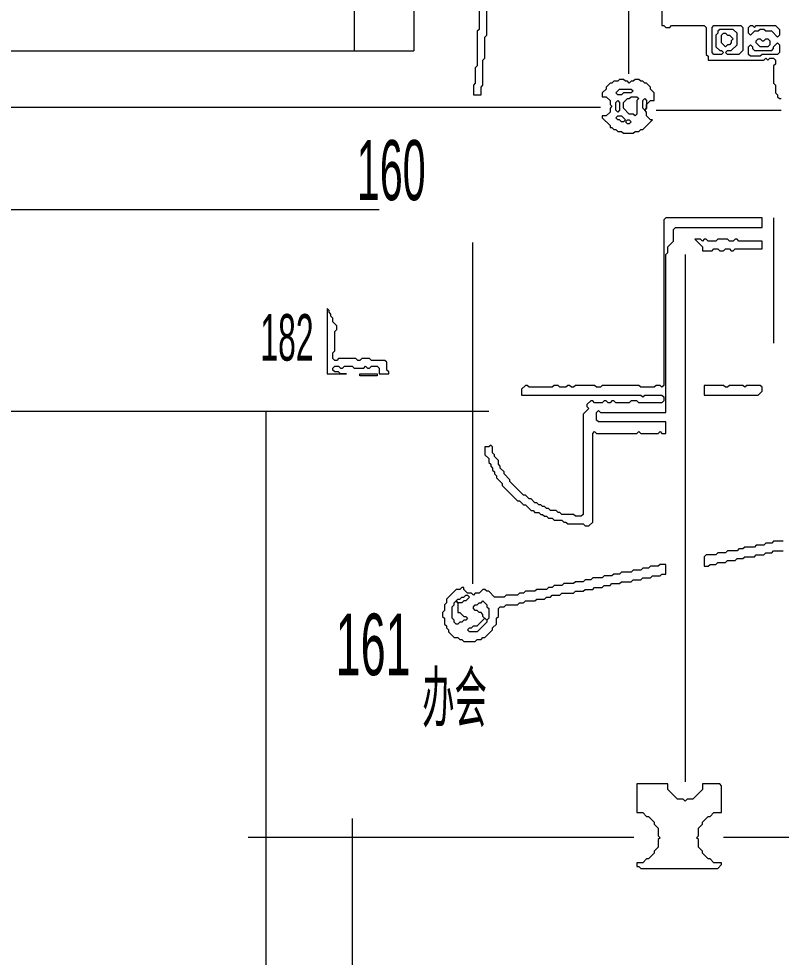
# Model space of a CAD drawing. Header units: millimetres. Extents: x 4 to 412, y 4 to 291.
# Drawn here: x 251.41 to 286.1, y 102.28 to 144.98 of the extents above; entities that cross this region are included whole.
import ezdxf

# ---------------------------------------------------------------- set-up
doc = ezdxf.new("R2010")
doc.units = ezdxf.units.MM
for name, color, linetype, lineweight in [('OCR_TEXT', 6, 'CONTINUOUS', 0), ('TRACE_CURVE', 6, 'CONTINUOUS', 0), ('TRACE_STRAIGHT', 5, 'CONTINUOUS', 0), ('TRACE_TEXT_SYMBOL', 6, 'CONTINUOUS', 0)]:
    doc.layers.add(name, color=color, linetype=linetype, lineweight=lineweight)
doc.styles.add('wqy-unicode', font='wqy-unicode')

msp = doc.modelspace()

# ---------------------------------------------------------------- linework, layer by layer
at = {"layer": 'TRACE_CURVE', "color": 6}
for points in [[(272.356, 145.636), (272.356, 144.498), (272.269, 144.41), (272.269, 142.834), (272.181, 142.746), (272.181, 142.046), (272.093, 141.958), (272.093, 141.52), (272.444, 141.52), (272.444, 141.87), (272.531, 141.958), (272.531, 143.096), (272.619, 143.184), (272.619, 144.147), (272.706, 144.235), (272.706, 145.724)], [(280.676, 145.986), (280.676, 144.673), (280.763, 144.673), (280.851, 144.585), (281.026, 144.585), (281.114, 144.673), (282.602, 144.673), (282.69, 144.585), (282.69, 143.359), (282.777, 143.272), (282.777, 143.096), (285.317, 143.096), (285.405, 143.184), (285.492, 143.096), (285.58, 143.184), (285.755, 143.184), (285.843, 143.096)], [(285.843, 143.096), (285.843, 142.921), (285.755, 142.834), (285.755, 142.046), (285.843, 141.958), (285.843, 141.608), (285.93, 141.52), (285.93, 141.433), (286.018, 141.345), (286.105, 141.345)], [(280.851, 135.915), (280.763, 135.828), (280.763, 128.296), (280.676, 128.209), (280.588, 128.296), (280.413, 128.296), (280.325, 128.209), (279.712, 128.209), (279.625, 128.296), (277.961, 128.296), (277.873, 128.209), (277.698, 128.209), (277.611, 128.296), (276.735, 128.296), (276.647, 128.209), (276.56, 128.209), (276.472, 128.296), (276.385, 128.296), (276.297, 128.209), (276.034, 128.209), (275.947, 128.296), (275.772, 128.296), (275.684, 128.209), (274.633, 128.209), (274.545, 128.296), (274.458, 128.296), (274.283, 128.121), (274.283, 127.859), (279.712, 127.859), (279.8, 127.771), (279.888, 127.859), (280.676, 127.859), (280.763, 127.771), (280.763, 127.596), (280.676, 127.508), (279.625, 127.508), (279.537, 127.596), (279.275, 127.596), (279.187, 127.508), (278.574, 127.508), (278.486, 127.596), (278.399, 127.596), (278.311, 127.508), (278.224, 127.508), (278.136, 127.596), (278.048, 127.596), (277.961, 127.508), (277.611, 127.508), (277.523, 127.596), (277.435, 127.596), (277.26, 127.421), (277.26, 127.333), (277.348, 127.245), (277.085, 126.983), (277.085, 122.429), (276.998, 122.341), (276.735, 122.341), (276.647, 122.429), (276.122, 122.429), (276.034, 122.516), (275.947, 122.516), (275.859, 122.604), (275.596, 122.604), (275.509, 122.692)], [(277.523, 126.107), (277.611, 126.195), (277.698, 126.107), (279.537, 126.107), (279.625, 126.195), (279.712, 126.107), (280.501, 126.107), (280.588, 126.195), (280.676, 126.107), (280.851, 126.107), (280.851, 126.632), (277.786, 126.632), (277.698, 126.72), (277.698, 127.07), (277.786, 127.158), (277.873, 127.07), (280.851, 127.07), (280.851, 134.251), (280.938, 134.339), (280.938, 134.602), (281.201, 134.864), (281.201, 135.39), (281.289, 135.477), (285.23, 135.477), (285.23, 135.915), (280.851, 135.915)], [(275.509, 122.692), (275.421, 122.692), (275.334, 122.779), (275.246, 122.779), (275.159, 122.867), (275.071, 122.867), (274.983, 122.954), (274.896, 122.954), (274.721, 123.129), (274.633, 123.129), (274.458, 123.305), (274.37, 123.305), (273.757, 123.918), (273.757, 124.005), (273.495, 124.268), (273.495, 124.356), (273.319, 124.531), (273.319, 124.618), (273.232, 124.706), (273.232, 124.881), (273.057, 125.056), (273.057, 125.144), (272.969, 125.231), (272.969, 125.494), (272.882, 125.582), (272.794, 125.494), (272.619, 125.494), (272.619, 125.144), (272.794, 124.969), (272.794, 124.793), (272.882, 124.706), (272.882, 124.618), (272.969, 124.531), (272.969, 124.443), (273.057, 124.356), (273.057, 124.268), (273.144, 124.18), (273.144, 124.093), (273.407, 123.83), (273.407, 123.743), (274.108, 123.042), (274.195, 123.042), (274.37, 122.867), (274.458, 122.867), (274.721, 122.604), (274.808, 122.604), (274.896, 122.516), (275.071, 122.516), (275.159, 122.429), (275.246, 122.429), (275.334, 122.341), (275.421, 122.341), (275.509, 122.254), (275.684, 122.254), (275.772, 122.166), (276.122, 122.166), (276.209, 122.079), (276.297, 122.079), (276.385, 121.991), (277.085, 121.991), (277.173, 121.903), (277.348, 121.903), (277.523, 122.079), (277.523, 126.107)]]:
    msp.add_lwpolyline(points, dxfattribs=at)
for points in [[(282.953, 144.585), (283.04, 144.673), (284.266, 144.673), (284.354, 144.585), (284.354, 143.534), (284.179, 143.359), (283.653, 143.359), (283.566, 143.447), (283.653, 143.534), (283.828, 143.534), (284.091, 143.797), (284.091, 144.322), (283.916, 144.498), (283.303, 144.498), (283.215, 144.41), (283.215, 144.322), (283.128, 144.235), (283.128, 143.709), (283.303, 143.534), (283.39, 143.534), (283.478, 143.447), (283.39, 143.359), (283.04, 143.359), (282.953, 143.447)], [(284.617, 144.585), (284.704, 144.673), (284.792, 144.673), (284.879, 144.585), (284.967, 144.673), (285.843, 144.673), (286.018, 144.498), (286.018, 144.235), (285.93, 144.147), (285.667, 144.41), (285.405, 144.41), (285.317, 144.498), (285.142, 144.498), (285.054, 144.41), (284.879, 144.41), (284.704, 144.235), (284.617, 144.322)], [(283.39, 144.235), (283.478, 144.322), (283.566, 144.322), (283.653, 144.235), (283.741, 144.235), (283.916, 144.06), (283.828, 143.972), (283.828, 143.885), (283.741, 143.797), (283.653, 143.797), (283.566, 143.709), (283.39, 143.885)], [(284.967, 143.972), (285.054, 144.06), (285.142, 144.06), (285.23, 143.972), (285.317, 143.972), (285.405, 144.06), (285.492, 144.06), (285.58, 143.972), (285.58, 143.797), (285.492, 143.709), (285.142, 143.709), (284.967, 143.885)], [(285.93, 143.885), (286.018, 143.797), (286.018, 143.447), (285.93, 143.359), (285.23, 143.359), (285.142, 143.272), (284.704, 143.272), (284.617, 143.359), (284.617, 143.709), (284.704, 143.797), (284.792, 143.709), (284.792, 143.622), (284.879, 143.534), (285.667, 143.534), (285.755, 143.622), (285.755, 143.709)]]:
    msp.add_lwpolyline(points, close=True, dxfattribs=at)
at = {"layer": 'TRACE_STRAIGHT', "color": 5}
for p, q in [((266.669, 188.46), (266.669, 143.524)), ((279.148, 163.994), (279.148, 142.473)), ((269.378, 158.206), (269.378, 143.524)), ((237.693, 143.524), (269.378, 143.524)), ((244.597, 140.961), (277.875, 140.961)), ((280.405, 140.814), (286.097, 140.814)), ((239.341, 136.294), (267.814, 136.294)), ((285.755, 135.915), (285.755, 130.223)), ((272.059, 134.804), (272.059, 119.265)), ((281.727, 134.251), (281.727, 110.256)), ((208.596, 127.131), (272.794, 127.131)), ((262.654, 127.131), (262.654, 93.393)), ((266.576, 108.592), (266.576, 93.442)), ((261.847, 107.744), (279.389, 107.744)), ((283.473, 107.745), (302.219, 107.745))]:
    msp.add_line(p, q, dxfattribs=at)
at = {"layer": 'TRACE_TEXT_SYMBOL', "color": 6}
for points in [[(278.749, 142.221), (278.661, 142.133), (278.486, 142.133), (278.399, 142.046), (278.311, 142.046), (278.136, 141.87), (278.136, 141.783), (277.961, 141.608), (277.961, 141.433), (278.136, 141.433), (278.311, 141.257), (278.311, 141.082), (278.399, 140.995), (278.311, 140.907), (278.311, 140.732), (278.136, 140.557), (277.961, 140.557), (277.961, 140.469), (278.311, 140.119), (278.311, 140.031), (278.399, 140.031), (278.486, 139.944), (278.574, 139.944), (278.661, 139.856), (278.837, 139.856), (278.924, 139.769), (279.362, 139.769), (279.45, 139.856), (279.625, 139.856), (279.712, 139.944), (279.8, 139.944), (280.238, 140.382), (280.15, 140.382), (279.975, 140.557), (279.975, 140.732), (279.888, 140.82), (279.975, 140.907), (279.975, 141.082), (280.15, 141.257), (280.325, 141.257), (280.325, 141.608), (280.15, 141.783), (280.15, 141.87), (279.975, 142.046), (279.888, 142.046), (279.8, 142.133), (279.712, 142.133), (279.625, 142.221), (279.45, 142.221), (279.362, 142.133), (279.275, 142.133), (279.187, 142.046), (279.099, 142.133), (279.012, 142.133), (278.924, 142.221)], [(278.749, 141.783), (279.275, 141.783), (279.362, 141.695), (279.275, 141.608), (278.924, 141.608), (278.837, 141.52), (278.661, 141.52), (278.574, 141.608)], [(279.187, 141.345), (279.275, 141.433), (279.537, 141.433), (279.625, 141.345), (279.537, 141.257), (279.537, 140.644), (279.45, 140.557), (279.362, 140.644), (279.187, 140.644), (278.924, 140.907), (278.924, 141.17), (279.099, 141.345)], [(278.574, 141.17), (278.661, 141.257), (278.749, 141.17), (278.749, 140.82), (278.661, 140.732), (278.574, 140.82)], [(279.8, 141.257), (279.888, 141.345), (279.975, 141.257), (279.975, 140.907), (279.888, 140.82), (279.8, 140.907)], [(278.574, 140.469), (278.661, 140.557), (278.837, 140.557), (279.012, 140.382), (278.924, 140.294), (278.837, 140.294), (278.749, 140.382), (278.661, 140.382)], [(279.012, 140.294), (279.099, 140.382), (279.187, 140.382), (279.275, 140.294), (279.187, 140.206), (279.099, 140.206)], [(282.164, 134.952), (282.515, 134.602), (282.515, 134.427), (282.953, 134.427), (283.04, 134.514), (283.215, 134.514), (283.303, 134.427), (283.478, 134.427), (283.566, 134.514), (283.741, 134.514), (283.828, 134.427), (283.916, 134.427), (284.004, 134.514), (285.23, 134.514), (285.23, 134.864), (284.179, 134.864), (284.091, 134.952), (284.004, 134.952), (283.916, 134.864), (283.741, 134.864), (283.653, 134.952), (283.215, 134.952), (283.128, 134.864), (282.777, 134.864), (282.69, 134.952), (282.602, 134.952), (282.515, 134.864), (282.427, 134.952)], [(265.438, 131.799), (265.438, 128.822), (266.314, 128.822), (266.051, 128.822), (265.963, 128.909), (265.788, 128.909), (265.7, 128.997), (265.7, 129.085), (265.788, 129.172), (265.963, 129.172), (266.051, 129.085), (266.138, 129.085), (266.226, 129.172), (266.576, 129.172), (266.664, 129.085), (267.102, 129.085), (267.189, 129.172), (267.277, 129.085), (267.364, 129.085), (267.452, 129.172), (267.715, 129.172), (267.802, 129.085), (267.802, 128.822), (268.24, 128.822), (268.24, 128.909), (268.153, 128.997), (268.153, 129.347), (268.065, 129.435), (267.452, 129.435), (267.364, 129.522), (267.014, 129.522), (266.927, 129.435), (266.839, 129.435), (266.751, 129.522), (265.963, 129.522), (265.876, 129.435), (265.788, 129.435), (265.7, 129.522), (265.7, 129.785), (265.788, 129.873), (265.788, 130.748), (265.876, 130.836), (265.876, 131.011), (265.7, 131.186), (265.7, 131.361), (265.613, 131.449), (265.613, 131.537), (265.525, 131.624), (265.525, 131.712)], [(266.927, 128.822), (267.715, 128.822), (267.715, 128.734), (266.927, 128.734)], [(282.602, 128.296), (282.602, 127.859), (285.054, 127.859), (285.23, 128.034), (285.23, 128.209), (285.142, 128.296), (284.529, 128.296), (284.441, 128.209), (284.354, 128.296), (283.741, 128.296), (283.653, 128.209), (283.566, 128.209), (283.478, 128.296)], [(271.656, 118.663), (271.743, 118.751), (271.831, 118.751), (271.918, 118.663), (271.743, 118.488), (271.656, 118.488), (271.568, 118.4), (271.393, 118.4), (271.305, 118.488), (271.393, 118.576), (271.48, 118.576), (271.568, 118.663)], [(271.218, 118.4), (271.305, 118.488), (271.393, 118.4), (271.393, 117.963), (271.48, 117.963), (271.656, 117.787), (271.743, 117.787), (271.831, 117.7), (271.743, 117.612), (271.656, 117.612), (271.568, 117.525), (271.48, 117.525), (271.393, 117.437), (271.305, 117.437), (271.218, 117.525), (271.218, 117.612), (271.13, 117.7), (271.13, 118.225), (271.218, 118.313)], [(272.444, 118.4), (272.531, 118.488), (272.706, 118.313), (272.706, 118.225), (272.794, 118.138), (272.794, 117.7), (272.706, 117.612), (272.531, 117.787), (272.531, 117.875), (272.444, 117.963), (272.356, 117.963), (272.269, 118.05), (272.181, 118.05), (272.093, 118.138), (272.093, 118.225), (272.181, 118.313), (272.269, 118.313), (272.356, 118.4)], [(272.619, 117.7), (272.706, 117.612), (272.706, 117.525), (272.269, 117.087), (271.918, 117.087), (271.831, 117.174), (271.918, 117.262), (272.006, 117.262), (272.093, 117.35), (272.269, 117.35)], [(279.537, 110.168), (279.537, 108.855), (279.8, 108.855), (279.975, 108.68), (280.063, 108.68), (280.325, 108.417), (280.325, 108.329), (280.501, 108.154), (280.501, 107.804), (280.588, 107.716), (280.501, 107.629), (280.501, 107.279), (280.325, 107.103), (280.325, 107.016), (280.063, 106.753), (279.975, 106.753), (279.8, 106.578), (279.537, 106.578), (279.537, 106.403), (279.625, 106.403), (279.712, 106.315), (283.215, 106.315), (283.39, 106.49), (283.39, 106.578), (283.04, 106.578), (282.865, 106.753), (282.777, 106.753), (282.515, 107.016), (282.515, 107.103), (282.34, 107.279), (282.34, 107.629), (282.252, 107.716), (282.34, 107.804), (282.34, 108.154), (282.515, 108.329), (282.515, 108.417), (282.777, 108.68), (282.865, 108.68), (283.04, 108.855), (283.39, 108.855), (283.39, 110.081), (283.303, 110.168), (282.515, 110.168), (282.515, 109.906), (282.077, 109.468), (281.814, 109.468), (281.727, 109.38), (281.639, 109.468), (281.376, 109.468), (280.938, 109.906), (280.938, 110.168)]]:
    msp.add_lwpolyline(points, close=True, dxfattribs=at)
for points in [[(286.193, 121.203), (285.755, 121.203), (285.667, 121.115), (285.405, 121.115), (285.317, 121.028), (284.967, 121.028), (284.879, 120.94), (284.441, 120.94), (284.354, 120.853), (284.179, 120.853), (284.091, 120.765), (283.653, 120.765), (283.566, 120.677), (283.215, 120.677), (283.128, 120.59), (282.69, 120.59), (282.602, 120.502), (282.602, 120.064), (282.777, 120.064), (282.865, 120.152), (283.128, 120.152), (283.215, 120.24), (283.566, 120.24), (283.653, 120.327), (284.004, 120.327), (284.091, 120.415), (284.354, 120.415), (284.441, 120.502), (284.879, 120.502), (284.967, 120.59), (285.317, 120.59), (285.405, 120.677), (285.667, 120.677), (285.755, 120.765), (286.193, 120.765)], [(280.588, 120.152), (280.501, 120.064), (280.15, 120.064), (280.063, 119.977), (279.8, 119.977), (279.712, 119.889), (279.362, 119.889), (279.275, 119.802), (278.837, 119.802), (278.749, 119.714), (278.486, 119.714), (278.399, 119.627), (278.048, 119.627), (277.961, 119.539), (277.523, 119.539), (277.435, 119.451), (277.173, 119.451), (277.085, 119.364), (276.735, 119.364), (276.647, 119.276), (276.209, 119.276), (276.122, 119.189), (275.772, 119.189), (275.684, 119.101), (275.509, 119.101), (275.421, 119.013), (274.983, 119.013), (274.896, 118.926), (274.458, 118.926), (274.37, 118.838), (274.195, 118.838), (274.108, 118.751), (273.582, 118.751), (273.495, 118.663), (273.057, 118.663), (272.794, 118.926), (272.706, 118.926), (272.619, 119.013), (272.531, 119.013), (272.356, 118.838), (272.181, 118.838), (272.093, 118.751), (272.006, 118.838), (271.831, 118.838), (271.656, 119.013), (271.656, 119.101), (271.568, 119.101), (271.48, 119.013), (271.305, 119.013), (270.867, 118.576), (270.867, 118.4), (270.78, 118.313), (270.78, 118.05), (270.692, 117.963), (270.692, 117.787), (270.78, 117.7), (270.78, 117.437), (270.867, 117.35), (270.867, 117.262), (270.955, 117.174), (270.955, 117.087), (271.218, 116.824), (271.393, 116.824), (271.48, 116.737)], [(271.48, 116.737), (271.568, 116.737), (271.656, 116.649), (272.181, 116.649), (272.269, 116.737), (272.444, 116.737), (272.531, 116.824), (272.619, 116.824), (272.969, 117.174), (272.969, 117.262), (273.144, 117.437), (273.144, 117.7), (273.232, 117.787), (273.232, 118.138), (273.319, 118.225), (273.495, 118.225), (273.582, 118.313), (274.108, 118.313), (274.195, 118.4), (274.37, 118.4), (274.458, 118.488), (274.896, 118.488), (274.983, 118.576), (275.334, 118.576), (275.421, 118.663), (275.596, 118.663), (275.684, 118.751), (276.034, 118.751), (276.122, 118.838), (276.647, 118.838), (276.735, 118.926), (277.085, 118.926), (277.173, 119.013), (277.523, 119.013), (277.611, 119.101), (277.961, 119.101), (278.048, 119.189), (278.311, 119.189), (278.399, 119.276), (278.749, 119.276), (278.837, 119.364), (279.275, 119.364), (279.362, 119.451), (279.712, 119.451), (279.8, 119.539), (280.15, 119.539), (280.238, 119.627), (280.588, 119.627), (280.676, 119.714), (280.851, 119.714), (280.851, 120.152), (280.588, 120.152)]]:
    msp.add_lwpolyline(points, dxfattribs=at)

# ---------------------------------------------------------------- texts
at = {"layer": 'OCR_TEXT', "color": 6, "style": 'wqy-unicode'}
for s, height, width, p in [('160', 2.7323, 0.513986, (266.789, 136.727)), ('182', 2.1175, 0.512658, (262.402, 129.423)), ('161', 2.8006, 0.546649, (265.825, 115.11)), ('办会', 2.2542, 0.479074, (269.764, 112.986))]:
    msp.add_text(s, height=height, dxfattribs=dict(at, width=width)).set_placement(p)

doc.saveas('drawing.dxf')
